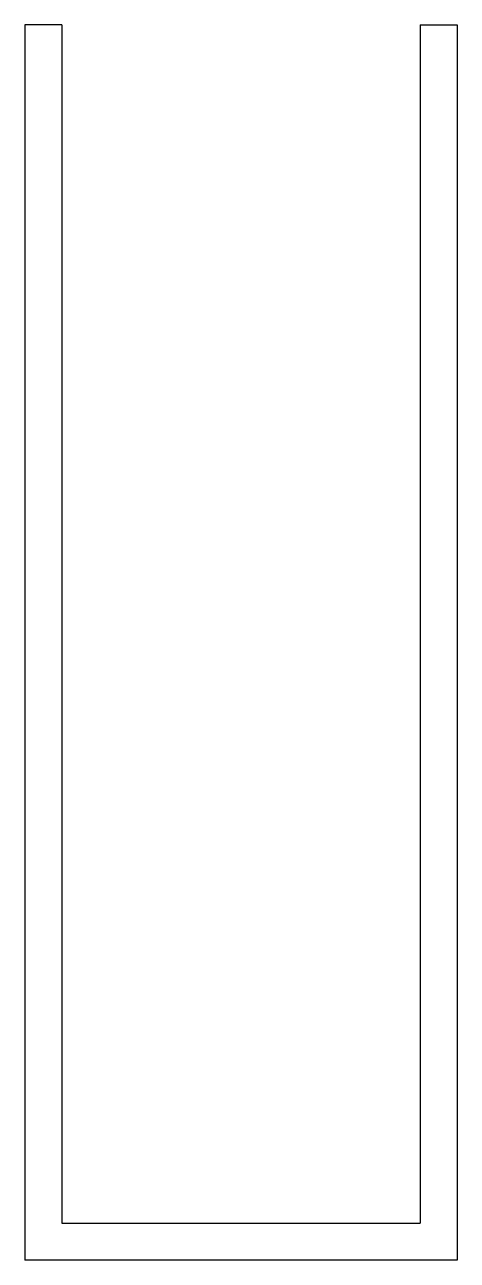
# Model space of a CAD drawing. Header units: metres. Extents: x -12.1 to 12.1, y -34.6 to 34.7.
import ezdxf

# ---------------------------------------------------------------- set-up
doc = ezdxf.new("R2010")
doc.units = ezdxf.units.M

msp = doc.modelspace()

# ---------------------------------------------------------------- linework, layer by layer
for p, q in [((-10.045, 34.65), (-12.125, 34.65)), ((-12.125, 34.65), (-12.125, -34.65)), ((-10.045, 34.65), (-10.045, -32.57)), ((10.045, 34.65), (12.125, 34.65)), ((10.045, 34.65), (10.045, -32.57)), ((12.125, 34.65), (12.125, -34.65)), ((-10.045, -32.57), (10.045, -32.57)), ((12.125, -34.65), (-12.125, -34.65))]:
    msp.add_line(p, q)

doc.saveas('drawing.dxf')
